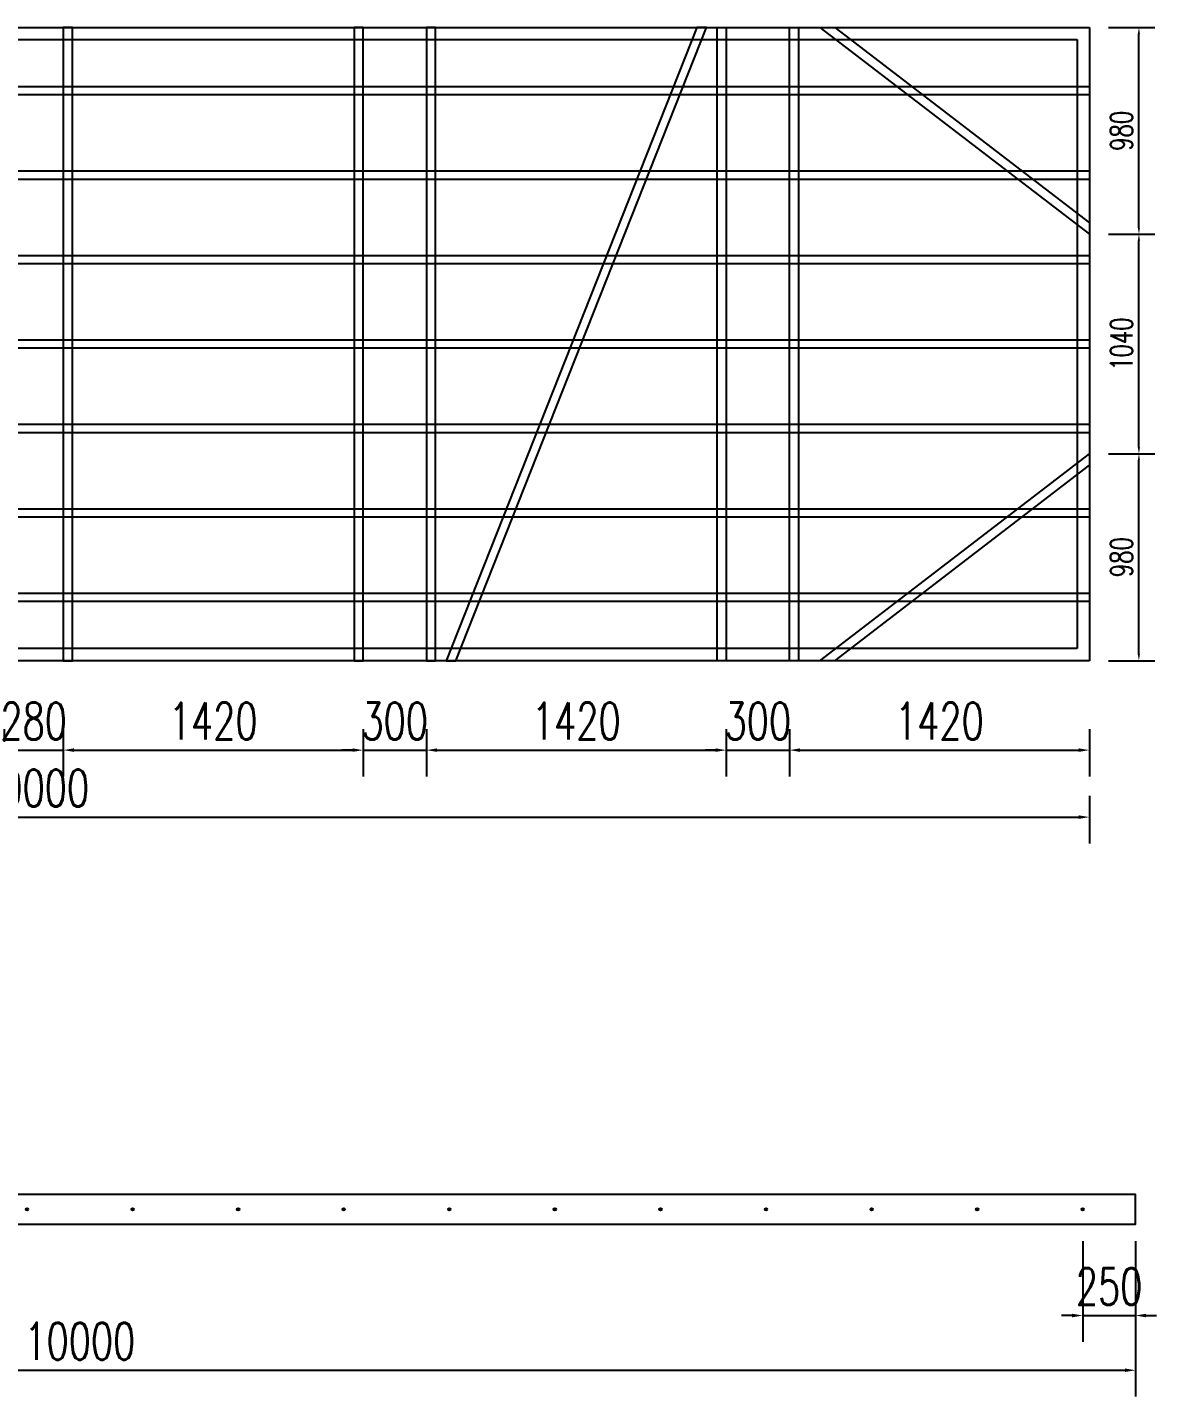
# Model space of a CAD drawing. Header units: millimetres. Extents: x -1546798 to -962116, y 1297493 to 1531173.
# Drawn here: x -1359208 to -1353860, y 1323561 to 1330048 of the extents above; entities that cross this region are included whole.
import ezdxf

# ---------------------------------------------------------------- set-up
doc = ezdxf.new("R2010")
doc.units = ezdxf.units.MM
doc.header["$LTSCALE"] = 10
doc.layers.get('0').update_dxf_attribs({"linetype": 'CONTINUOUS'})
doc.layers.get('DEFPOINTS').update_dxf_attribs({"linetype": 'CONTINUOUS'})
doc.layers.add('W-STEEL_FRAME钢架', color=3, linetype='CONTINUOUS')
doc.layers.add('W-STEEL_KEEL钢龙骨', color=5, linetype='CONTINUOUS')
doc.styles.add('STANDARD_T3', font='simplex.shx', dxfattribs={"width": 0.7, "bigfont": 'gbcbig.shx'})
doc.dimstyles.new('W&&30', dxfattribs={"dimtxt": 105, "dimasz": 30, "dimexe": 75, "dimexo": 90, "dimgap": 30, "dimtad": 1, "dimdec": 0, "dimzin": 0, "dimdsep": 46, "dimtxsty": 'STANDARD_T3', "dimcen": 0.09, "dimclrd": 1, "dimclre": 1, "dimclrt": 7, "dimazin": 2, "dimtfac": 1, "dimtdec": 0, "dimtix": 1, "dimtmove": 1, "dimatfit": 3, "dimfxl": 100, "dimtolj": 1, "dimtzin": 0, "dimarcsym": 0})
doc.dimstyles.new('W&&50', dxfattribs={"dimtxt": 175, "dimasz": 50, "dimexe": 125, "dimexo": 150, "dimgap": 50, "dimtad": 1, "dimdec": 0, "dimzin": 0, "dimdsep": 46, "dimtxsty": 'STANDARD_T3', "dimcen": 0.09, "dimclrd": 1, "dimclre": 1, "dimclrt": 7, "dimazin": 2, "dimtfac": 1, "dimtdec": 0, "dimtix": 1, "dimtmove": 2, "dimatfit": 3, "dimfxl": 100, "dimtolj": 1, "dimtzin": 0, "dimarcsym": 0})

# ---------------------------------------------------------------- blocks, each defined once
blk = doc.blocks.new('gj')
at = {"layer": 'W-STEEL_FRAME钢架'}
for p, q in [((0, 3000), (10000, 3000)), ((0, 0), (0, 3000)), ((10000, 3000), (10000, 0)), ((58, 2942), (9942, 2942)), ((58, 58), (58, 2942)), ((9942, 2942), (9942, 58)), ((10000, 0), (0, 0)), ((9942, 58), (58, 58))]:
    blk.add_line(p, q, dxfattribs=at)
at = {"layer": 'W-STEEL_FRAME钢架', "color": 6}
for p, q in [((1277, 3000), (0, 2020)), ((1206.4, 3000), (0, 2074.2)), ((1420, 3000), (1377, 3000)), ((1377, 3000), (1377, 0)), ((1420, 0), (1420, 3000)), ((1763, 3000), (1720, 3000)), ((1720, 3000), (1720, 0)), ((1763, 0), (1763, 3000)), ((3000.5, 0), (1813, 3000)), ((1813, 3000), (1859.5, 3000)), ((1859.5, 3000), (3047, 0)), ((3097, 3000), (3140, 3000)), ((3097, 0), (3097, 3000)), ((3140, 3000), (3140, 0)), ((3440, 3000), (3483, 3000)), ((3440, 0), (3440, 3000)), ((3483, 3000), (3483, 0)), ((4767, 3000), (4720.5, 3000)), ((4817, 3000), (4860, 3000)), ((4817, 0), (4817, 3000)), ((4860, 3000), (4860, 0)), ((5183, 3000), (5140, 3000)), ((5140, 3000), (5140, 0)), ((5183, 0), (5183, 3000)), ((5233, 3000), (5279.5, 3000)), ((6560, 3000), (6517, 3000)), ((6517, 3000), (6517, 0)), ((6560, 0), (6560, 3000)), ((6903, 3000), (6860, 3000)), ((6860, 3000), (6860, 0)), ((6903, 0), (6903, 3000)), ((8140.5, 3000), (6953, 0)), ((6999.5, 0), (8187, 3000)), ((8187, 3000), (8140.5, 3000)), ((8237, 3000), (8280, 3000)), ((8237, 0), (8237, 3000)), ((8280, 3000), (8280, 0)), ((8580, 3000), (8623, 3000)), ((8580, 0), (8580, 3000)), ((8623, 3000), (8623, 0)), ((8723, 3000), (10000, 2020)), ((8793.6, 3000), (10000, 2074.2)), ((1277, 0), (0, 980)), ((8723, 0), (10000, 980)), ((1206.4, 0), (0, 925.8)), ((8793.6, 0), (10000, 925.8)), ((1377, 0), (1420, 0)), ((1720, 0), (1763, 0)), ((3047, 0), (3000.5, 0)), ((3140, 0), (3097, 0)), ((3483, 0), (3440, 0)), ((3533, 0), (3579.5, 0)), ((4860, 0), (4817, 0)), ((5140, 0), (5183, 0)), ((6467, 0), (6420.5, 0)), ((6517, 0), (6560, 0)), ((6860, 0), (6903, 0)), ((6953, 0), (6999.5, 0)), ((8280, 0), (8237, 0)), ((8623, 0), (8580, 0))]:
    blk.add_line(p, q, dxfattribs=at)
at = {"layer": 'W-STEEL_KEEL钢龙骨'}
for points in [[(0, 2720), (10000, 2720), (10000, 2680), (0, 2680)], [(0, 2320), (10000, 2320), (10000, 2280), (0, 2280)], [(0, 1920), (10000, 1920), (10000, 1880), (0, 1880)], [(0, 1520), (10000, 1520), (10000, 1480), (0, 1480)], [(0, 1120), (10000, 1120), (10000, 1080), (0, 1080)], [(0, 720), (10000, 720), (10000, 680), (0, 680)], [(0, 320), (10000, 320), (10000, 280), (0, 280)]]:
    blk.add_lwpolyline(points, close=True, dxfattribs=at)
blk = doc.blocks.new('*D83')
at = {"layer": 'DEFPOINTS', "color": 0, "transparency": 16777216}
for p in [(-1364178.4, 1327516.8), (-1354178.4, 1327516.8), (-1354178.4, 1326306.7)]:
    blk.add_point(p, dxfattribs=at)
at = {"layer": 'W-STEEL_FRAME钢架', "color": 1, "lineweight": -2, "transparency": 16777216}
for p, q in [((-1364178.4, 1326406.7), (-1364178.4, 1326181.7)), ((-1354178.4, 1326406.7), (-1354178.4, 1326181.7)), ((-1364128.4, 1326306.7), (-1354228.4, 1326306.7))]:
    blk.add_line(p, q, dxfattribs=at)
at = {"layer": 'W-STEEL_FRAME钢架', "color": 1, "transparency": 16777216}
for points in [[(-1364128.4, 1326315), (-1364128.4, 1326298.4), (-1364178.4, 1326306.7)], [(-1354228.4, 1326315), (-1354228.4, 1326298.4), (-1354178.4, 1326306.7)]]:
    blk.add_solid(points, dxfattribs=at)
at = {"layer": 'W-STEEL_FRAME钢架', "color": 7, "transparency": 16777216, "insert": (-1359178.4, 1326444.2), "char_height": 175, "attachment_point": 5, "style": 'STANDARD_T3'}
blk.add_mtext('\\A1;10000', dxfattribs=at)
blk = doc.blocks.new('*D76')
at = {"layer": 'DEFPOINTS', "color": 0, "transparency": 16777216}
for p in [(-1359318.4, 1327516.8), (-1359038.4, 1327516.8), (-1359038.4, 1326623.9)]:
    blk.add_point(p, dxfattribs=at)
at = {"layer": 'W-STEEL_FRAME钢架', "color": 1, "lineweight": -2, "transparency": 16777216}
for p, q in [((-1359318.4, 1326723.9), (-1359318.4, 1326498.9)), ((-1359038.4, 1326723.9), (-1359038.4, 1326498.9)), ((-1359368.4, 1326623.9), (-1359418.4, 1326623.9)), ((-1359318.4, 1326623.9), (-1359038.4, 1326623.9)), ((-1358988.4, 1326623.9), (-1358938.4, 1326623.9))]:
    blk.add_line(p, q, dxfattribs=at)
at = {"layer": 'W-STEEL_FRAME钢架', "color": 1, "transparency": 16777216}
for points in [[(-1359368.4, 1326632.2), (-1359368.4, 1326615.6), (-1359318.4, 1326623.9)], [(-1358988.4, 1326632.2), (-1358988.4, 1326615.6), (-1359038.4, 1326623.9)]]:
    blk.add_solid(points, dxfattribs=at)
at = {"layer": 'W-STEEL_FRAME钢架', "color": 7, "transparency": 16777216, "insert": (-1359178.4, 1326761.4), "char_height": 175, "attachment_point": 5, "style": 'STANDARD_T3'}
blk.add_mtext('\\A1;280', dxfattribs=at)
blk = doc.blocks.new('*D77')
at = {"layer": 'DEFPOINTS', "color": 0, "transparency": 16777216}
for p in [(-1359038.4, 1327516.8), (-1357618.4, 1327516.8), (-1357618.4, 1326623.9)]:
    blk.add_point(p, dxfattribs=at)
at = {"layer": 'W-STEEL_FRAME钢架', "color": 1, "lineweight": -2, "transparency": 16777216}
for p, q in [((-1359038.4, 1326723.9), (-1359038.4, 1326498.9)), ((-1357618.4, 1326723.9), (-1357618.4, 1326498.9)), ((-1358988.4, 1326623.9), (-1357668.4, 1326623.9))]:
    blk.add_line(p, q, dxfattribs=at)
at = {"layer": 'W-STEEL_FRAME钢架', "color": 1, "transparency": 16777216}
for points in [[(-1358988.4, 1326632.2), (-1358988.4, 1326615.6), (-1359038.4, 1326623.9)], [(-1357668.4, 1326632.2), (-1357668.4, 1326615.6), (-1357618.4, 1326623.9)]]:
    blk.add_solid(points, dxfattribs=at)
at = {"layer": 'W-STEEL_FRAME钢架', "color": 7, "transparency": 16777216, "insert": (-1358328.4, 1326761.4), "char_height": 175, "attachment_point": 5, "style": 'STANDARD_T3'}
blk.add_mtext('\\A1;1420', dxfattribs=at)
blk = doc.blocks.new('*D78')
at = {"layer": 'DEFPOINTS', "color": 0, "transparency": 16777216}
for p in [(-1357618.4, 1327516.8), (-1357318.4, 1327516.8), (-1357318.4, 1326623.9)]:
    blk.add_point(p, dxfattribs=at)
at = {"layer": 'W-STEEL_FRAME钢架', "color": 1, "lineweight": -2, "transparency": 16777216}
for p, q in [((-1357618.4, 1326723.9), (-1357618.4, 1326498.9)), ((-1357318.4, 1326723.9), (-1357318.4, 1326498.9)), ((-1357668.4, 1326623.9), (-1357718.4, 1326623.9)), ((-1357618.4, 1326623.9), (-1357318.4, 1326623.9)), ((-1357268.4, 1326623.9), (-1357218.4, 1326623.9))]:
    blk.add_line(p, q, dxfattribs=at)
at = {"layer": 'W-STEEL_FRAME钢架', "color": 1, "transparency": 16777216}
for points in [[(-1357668.4, 1326632.2), (-1357668.4, 1326615.6), (-1357618.4, 1326623.9)], [(-1357268.4, 1326632.2), (-1357268.4, 1326615.6), (-1357318.4, 1326623.9)]]:
    blk.add_solid(points, dxfattribs=at)
at = {"layer": 'W-STEEL_FRAME钢架', "color": 7, "transparency": 16777216, "insert": (-1357468.4, 1326761.4), "char_height": 175, "attachment_point": 5, "style": 'STANDARD_T3'}
blk.add_mtext('\\A1;300', dxfattribs=at)
blk = doc.blocks.new('*D79')
at = {"layer": 'DEFPOINTS', "color": 0, "transparency": 16777216}
for p in [(-1357318.4, 1327516.8), (-1355898.4, 1327516.8), (-1355898.4, 1326623.9)]:
    blk.add_point(p, dxfattribs=at)
at = {"layer": 'W-STEEL_FRAME钢架', "color": 1, "lineweight": -2, "transparency": 16777216}
for p, q in [((-1357318.4, 1326723.9), (-1357318.4, 1326498.9)), ((-1355898.4, 1326723.9), (-1355898.4, 1326498.9)), ((-1357268.4, 1326623.9), (-1355948.4, 1326623.9))]:
    blk.add_line(p, q, dxfattribs=at)
at = {"layer": 'W-STEEL_FRAME钢架', "color": 1, "transparency": 16777216}
for points in [[(-1357268.4, 1326632.2), (-1357268.4, 1326615.6), (-1357318.4, 1326623.9)], [(-1355948.4, 1326632.2), (-1355948.4, 1326615.6), (-1355898.4, 1326623.9)]]:
    blk.add_solid(points, dxfattribs=at)
at = {"layer": 'W-STEEL_FRAME钢架', "color": 7, "transparency": 16777216, "insert": (-1356608.4, 1326761.4), "char_height": 175, "attachment_point": 5, "style": 'STANDARD_T3'}
blk.add_mtext('\\A1;1420', dxfattribs=at)
blk = doc.blocks.new('*D80')
at = {"layer": 'DEFPOINTS', "color": 0, "transparency": 16777216}
for p in [(-1355898.4, 1327516.8), (-1355598.4, 1327516.8), (-1355598.4, 1326623.9)]:
    blk.add_point(p, dxfattribs=at)
at = {"layer": 'W-STEEL_FRAME钢架', "color": 1, "lineweight": -2, "transparency": 16777216}
for p, q in [((-1355898.4, 1326723.9), (-1355898.4, 1326498.9)), ((-1355598.4, 1326723.9), (-1355598.4, 1326498.9)), ((-1355948.4, 1326623.9), (-1355998.4, 1326623.9)), ((-1355898.4, 1326623.9), (-1355598.4, 1326623.9)), ((-1355548.4, 1326623.9), (-1355498.4, 1326623.9))]:
    blk.add_line(p, q, dxfattribs=at)
at = {"layer": 'W-STEEL_FRAME钢架', "color": 1, "transparency": 16777216}
for points in [[(-1355948.4, 1326632.2), (-1355948.4, 1326615.6), (-1355898.4, 1326623.9)], [(-1355548.4, 1326632.2), (-1355548.4, 1326615.6), (-1355598.4, 1326623.9)]]:
    blk.add_solid(points, dxfattribs=at)
at = {"layer": 'W-STEEL_FRAME钢架', "color": 7, "transparency": 16777216, "insert": (-1355748.4, 1326761.4), "char_height": 175, "attachment_point": 5, "style": 'STANDARD_T3'}
blk.add_mtext('\\A1;300', dxfattribs=at)
blk = doc.blocks.new('*D81')
at = {"layer": 'DEFPOINTS', "color": 0, "transparency": 16777216}
for p in [(-1355598.4, 1327516.8), (-1354178.4, 1327516.8), (-1354178.4, 1326623.9)]:
    blk.add_point(p, dxfattribs=at)
at = {"layer": 'W-STEEL_FRAME钢架', "color": 1, "lineweight": -2, "transparency": 16777216}
for p, q in [((-1355598.4, 1326723.9), (-1355598.4, 1326498.9)), ((-1354178.4, 1326723.9), (-1354178.4, 1326498.9)), ((-1355548.4, 1326623.9), (-1354228.4, 1326623.9))]:
    blk.add_line(p, q, dxfattribs=at)
at = {"layer": 'W-STEEL_FRAME钢架', "color": 1, "transparency": 16777216}
for points in [[(-1355548.4, 1326632.2), (-1355548.4, 1326615.6), (-1355598.4, 1326623.9)], [(-1354228.4, 1326632.2), (-1354228.4, 1326615.6), (-1354178.4, 1326623.9)]]:
    blk.add_solid(points, dxfattribs=at)
at = {"layer": 'W-STEEL_FRAME钢架', "color": 7, "transparency": 16777216, "insert": (-1354888.4, 1326761.4), "char_height": 175, "attachment_point": 5, "style": 'STANDARD_T3'}
blk.add_mtext('\\A1;1420', dxfattribs=at)
blk = doc.blocks.new('*D95')
at = {"layer": 'DEFPOINTS', "color": 0, "transparency": 16777216}
for p in [(-1354178.4, 1328027.6), (-1353943.8, 1328027.6), (-1354178.4, 1327047.6)]:
    blk.add_point(p, dxfattribs=at)
at = {"layer": 'W-STEEL_FRAME钢架', "color": 1, "lineweight": -2, "transparency": 16777216}
for p, q in [((-1354088.4, 1328027.6), (-1353868.8, 1328027.6)), ((-1353943.8, 1327077.6), (-1353943.8, 1327997.6)), ((-1354088.4, 1327047.6), (-1353868.8, 1327047.6))]:
    blk.add_line(p, q, dxfattribs=at)
at = {"layer": 'W-STEEL_FRAME钢架', "color": 1, "transparency": 16777216}
for points in [[(-1353948.8, 1327997.6), (-1353938.8, 1327997.6), (-1353943.8, 1328027.6)], [(-1353948.8, 1327077.6), (-1353938.8, 1327077.6), (-1353943.8, 1327047.6)]]:
    blk.add_solid(points, dxfattribs=at)
at = {"layer": 'W-STEEL_FRAME钢架', "color": 7, "transparency": 16777216, "insert": (-1354026.3, 1327537.6), "char_height": 105, "attachment_point": 5, "rotation": 90, "style": 'STANDARD_T3'}
blk.add_mtext('\\A1;980', dxfattribs=at)
blk = doc.blocks.new('*D96')
at = {"layer": 'DEFPOINTS', "color": 0, "transparency": 16777216}
for p in [(-1354178.4, 1329067.6), (-1353943.8, 1329067.6), (-1354178.4, 1328027.6)]:
    blk.add_point(p, dxfattribs=at)
at = {"layer": 'W-STEEL_FRAME钢架', "color": 1, "lineweight": -2, "transparency": 16777216}
for p, q in [((-1354088.4, 1329067.6), (-1353868.8, 1329067.6)), ((-1353943.8, 1328057.6), (-1353943.8, 1329037.6)), ((-1354088.4, 1328027.6), (-1353868.8, 1328027.6))]:
    blk.add_line(p, q, dxfattribs=at)
at = {"layer": 'W-STEEL_FRAME钢架', "color": 1, "transparency": 16777216}
for points in [[(-1353948.8, 1329037.6), (-1353938.8, 1329037.6), (-1353943.8, 1329067.6)], [(-1353948.8, 1328057.6), (-1353938.8, 1328057.6), (-1353943.8, 1328027.6)]]:
    blk.add_solid(points, dxfattribs=at)
at = {"layer": 'W-STEEL_FRAME钢架', "color": 7, "transparency": 16777216, "insert": (-1354026.3, 1328547.6), "char_height": 105, "attachment_point": 5, "rotation": 90, "style": 'STANDARD_T3'}
blk.add_mtext('\\A1;1040', dxfattribs=at)
blk = doc.blocks.new('*D97')
at = {"layer": 'DEFPOINTS', "color": 0, "transparency": 16777216}
for p in [(-1354178.4, 1330047.6), (-1353943.8, 1330047.6), (-1354178.4, 1329067.6)]:
    blk.add_point(p, dxfattribs=at)
at = {"layer": 'W-STEEL_FRAME钢架', "color": 1, "lineweight": -2, "transparency": 16777216}
for p, q in [((-1354088.4, 1330047.6), (-1353868.8, 1330047.6)), ((-1353943.8, 1329097.6), (-1353943.8, 1330017.6)), ((-1354088.4, 1329067.6), (-1353868.8, 1329067.6))]:
    blk.add_line(p, q, dxfattribs=at)
at = {"layer": 'W-STEEL_FRAME钢架', "color": 1, "transparency": 16777216}
for points in [[(-1353948.8, 1330017.6), (-1353938.8, 1330017.6), (-1353943.8, 1330047.6)], [(-1353948.8, 1329097.6), (-1353938.8, 1329097.6), (-1353943.8, 1329067.6)]]:
    blk.add_solid(points, dxfattribs=at)
at = {"layer": 'W-STEEL_FRAME钢架', "color": 7, "transparency": 16777216, "insert": (-1354026.3, 1329557.6), "char_height": 105, "attachment_point": 5, "rotation": 90, "style": 'STANDARD_T3'}
blk.add_mtext('\\A1;980', dxfattribs=at)
blk = doc.blocks.new('*D176')
at = {"layer": 'DEFPOINTS', "color": 0, "transparency": 16777216}
for p in [(-1363960, 1324378.3), (-1353960, 1324378.3), (-1353960, 1323686.4)]:
    blk.add_point(p, dxfattribs=at)
at = {"layer": 'W-STEEL_FRAME钢架', "color": 1, "lineweight": -2, "transparency": 16777216}
for p, q in [((-1363960, 1324228.3), (-1363960, 1323561.4)), ((-1353960, 1324228.3), (-1353960, 1323561.4)), ((-1363910, 1323686.4), (-1354010, 1323686.4))]:
    blk.add_line(p, q, dxfattribs=at)
at = {"layer": 'W-STEEL_FRAME钢架', "color": 1, "transparency": 16777216}
for points in [[(-1363910, 1323694.8), (-1363910, 1323678.1), (-1363960, 1323686.4)], [(-1354010, 1323694.8), (-1354010, 1323678.1), (-1353960, 1323686.4)]]:
    blk.add_solid(points, dxfattribs=at)
at = {"layer": 'W-STEEL_FRAME钢架', "color": 7, "transparency": 16777216, "insert": (-1358960, 1323823.9), "char_height": 175, "attachment_point": 5, "style": 'STANDARD_T3'}
blk.add_mtext('\\A1;10000', dxfattribs=at)
blk = doc.blocks.new('*U583')
at = {"layer": 'W-STEEL_FRAME钢架'}
blk.add_circle((0, 0), 6, dxfattribs=at)
blk = doc.blocks.new('*U584')
at = {"layer": 'W-STEEL_FRAME钢架', "color": 0, "linetype": 'ByBlock', "lineweight": -2, "transparency": 16777216}
for p in [(0, 0), (500, 0), (1000, 0), (1500, 0), (2000, 0), (2500, 0), (3000, 0), (3500, 0), (4000, 0), (4500, 0), (5000, 0), (5500, 0), (6000, 0), (6500, 0), (7000, 0), (7500, 0), (8000, 0), (8500, 0), (9000, 0), (9500, 0)]:
    blk.add_blockref('*U583', p, dxfattribs=at)
blk = doc.blocks.new('*D593')
at = {"layer": 'DEFPOINTS', "color": 0, "transparency": 16777216}
for p in [(-1354210, 1324448.3), (-1353960, 1324448.3), (-1353960, 1323945.5)]:
    blk.add_point(p, dxfattribs=at)
at = {"layer": 'W-STEEL_FRAME钢架', "color": 1, "lineweight": -2, "transparency": 16777216}
for p, q in [((-1354210, 1324298.3), (-1354210, 1323820.5)), ((-1353960, 1324298.3), (-1353960, 1323820.5)), ((-1354260, 1323945.5), (-1354310, 1323945.5)), ((-1354210, 1323945.5), (-1353960, 1323945.5)), ((-1353910, 1323945.5), (-1353860, 1323945.5))]:
    blk.add_line(p, q, dxfattribs=at)
at = {"layer": 'W-STEEL_FRAME钢架', "color": 1, "transparency": 16777216}
for points in [[(-1354260, 1323953.9), (-1354260, 1323937.2), (-1354210, 1323945.5)], [(-1353910, 1323953.9), (-1353910, 1323937.2), (-1353960, 1323945.5)]]:
    blk.add_solid(points, dxfattribs=at)
at = {"layer": 'W-STEEL_FRAME钢架', "color": 7, "transparency": 16777216, "insert": (-1354085, 1324083), "char_height": 175, "attachment_point": 5, "style": 'STANDARD_T3'}
blk.add_mtext('\\A1;250', dxfattribs=at)

msp = doc.modelspace()

# ---------------------------------------------------------------- linework, layer by layer
at = {"layer": 'W-STEEL_FRAME钢架'}
msp.add_lwpolyline([(-1363960, 1324378.3), (-1353960, 1324378.3), (-1353960, 1324518.3), (-1363960, 1324518.3)], close=True, dxfattribs=at)

# ---------------------------------------------------------------- block references
msp.add_blockref('gj', (-1364178.4, 1327047.6))
msp.add_blockref('*U584', (-1363710, 1324448.3), dxfattribs=at)

# ---------------------------------------------------------------- dimensions: what is measured, and where the dimension line sits
for base, p1, p2, picture, middle in [((-1353943.8, 1330047.6), (-1354178.4, 1329067.6), (-1354178.4, 1330047.6), '*D97', (-1354026.3, 1329557.6)), ((-1353943.8, 1329067.6), (-1354178.4, 1328027.6), (-1354178.4, 1329067.6), '*D96', (-1354026.3, 1328547.6)), ((-1353943.8, 1328027.6), (-1354178.4, 1327047.6), (-1354178.4, 1328027.6), '*D95', (-1354026.3, 1327537.6))]:
    dim = msp.add_linear_dim(base=base, p1=p1, p2=p2, angle=90, dimstyle='W&&30', dxfattribs=at)
    dim.commit()
    dim.dimension.update_dxf_attribs({"geometry": picture, "text_midpoint": middle})
for base, p1, p2, picture, middle in [((-1354178.4, 1326306.7), (-1364178.4, 1327516.8), (-1354178.4, 1327516.8), '*D83', (-1359178.4, 1326444.2)), ((-1359038.4, 1326623.9), (-1359318.4, 1327516.8), (-1359038.4, 1327516.8), '*D76', (-1359178.4, 1326761.4)), ((-1357618.4, 1326623.9), (-1359038.4, 1327516.8), (-1357618.4, 1327516.8), '*D77', (-1358328.4, 1326761.4)), ((-1357318.4, 1326623.9), (-1357618.4, 1327516.8), (-1357318.4, 1327516.8), '*D78', (-1357468.4, 1326761.4)), ((-1355898.4, 1326623.9), (-1357318.4, 1327516.8), (-1355898.4, 1327516.8), '*D79', (-1356608.4, 1326761.4)), ((-1355598.4, 1326623.9), (-1355898.4, 1327516.8), (-1355598.4, 1327516.8), '*D80', (-1355748.4, 1326761.4)), ((-1354178.4, 1326623.9), (-1355598.4, 1327516.8), (-1354178.4, 1327516.8), '*D81', (-1354888.4, 1326761.4))]:
    dim = msp.add_linear_dim(base=base, p1=p1, p2=p2, dimstyle='W&&50', override={"dimfxlon": 1}, dxfattribs=at)
    dim.commit()
    dim.dimension.update_dxf_attribs({"geometry": picture, "text_midpoint": middle})
for base, p1, p2, picture, middle in [((-1353960, 1323945.5), (-1354210, 1324448.3), (-1353960, 1324448.3), '*D593', (-1354085, 1324083)), ((-1353960, 1323686.4), (-1363960, 1324378.3), (-1353960, 1324378.3), '*D176', (-1358960, 1323823.9))]:
    dim = msp.add_linear_dim(base=base, p1=p1, p2=p2, dimstyle='W&&50', dxfattribs=at)
    dim.commit()
    dim.dimension.update_dxf_attribs({"geometry": picture, "text_midpoint": middle})

doc.saveas('drawing.dxf')
